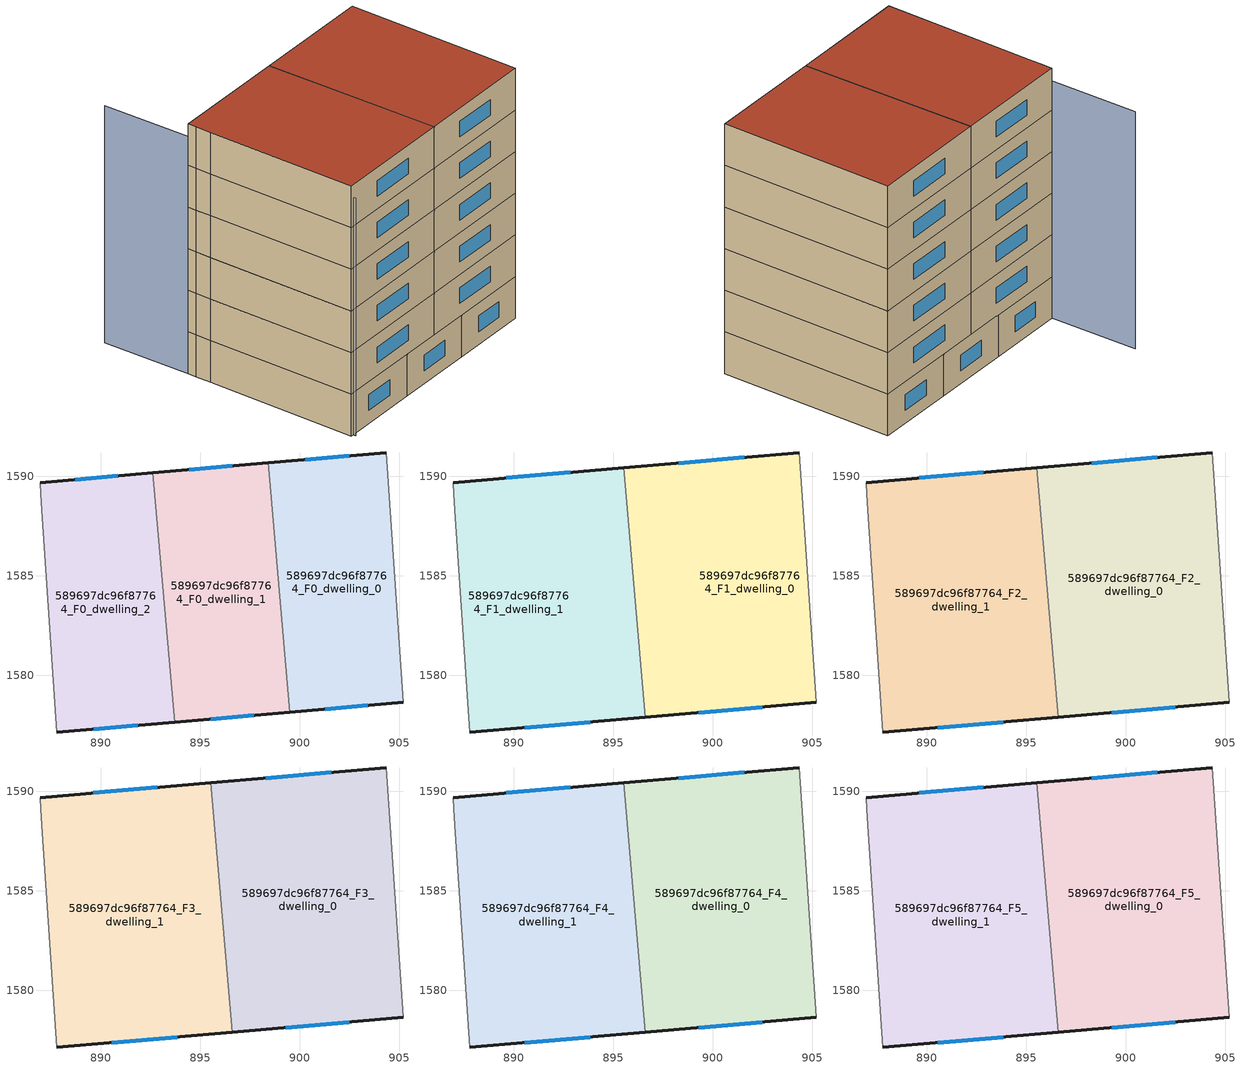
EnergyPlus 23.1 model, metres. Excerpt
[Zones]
589697dc96f87764_F0_dwelling_0
 floor ground (EU_floor_Construction): 904.33,1591.19 905.18,1578.64 899.5,1578.14 898.41,1590.68 z0
 wall outside (EU_wall_Construction): 904.33,1591.19 898.41,1590.68 / 899.5,1578.14 905.18,1578.64 z0:3
 wall adiabatic (EU_wall_Construction): 905.18,1578.64 904.33,1591.19 z0:3
 wall to 589697dc96f87764_F0_dwelling_1 (EU_wall_Construction): 898.41,1590.68 899.5,1578.14 z0:3
 window (EU_Window_Construction): 902.47,1591.03 900.27,1590.84 / 901.28,1578.3 903.4,1578.48 z0.94:2.06
589697dc96f87764_F0_dwelling_1
 floor ground (EU_floor_Construction): 898.41,1590.68 899.5,1578.14 893.7,1577.64 892.61,1590.17 z0
 wall outside (EU_wall_Construction): 898.41,1590.68 892.61,1590.17 / 893.7,1577.64 899.5,1578.14 z0:3
 wall to 589697dc96f87764_F0_dwelling_2 (EU_wall_Construction): 892.61,1590.17 893.7,1577.64 z0:3
 window (EU_Window_Construction): 896.59,1590.52 894.43,1590.33 / 895.52,1577.8 897.68,1577.99 z0.94:2.06
589697dc96f87764_F0_dwelling_2
 floor ground (EU_floor_Construction): 892.61,1590.17 893.7,1577.64 887.79,1577.13 887.05,1587.91 886.98,1589.09 886.94,1589.68 z0
 wall outside (EU_wall_Construction): 892.61,1590.17 886.94,1589.68 / 887.79,1577.13 893.7,1577.64 z0:3
 wall adiabatic (EU_wall_Construction): 886.94,1589.68 886.98,1589.09 887.05,1587.91 887.79,1577.13 z0:3
 window (EU_Window_Construction): 890.83,1590.02 888.72,1589.84 / 889.64,1577.29 891.85,1577.48 z0.94:2.06
589697dc96f87764_F1_dwelling_0
 floor to 589697dc96f87764_F0_dwelling_0 (EU_floor_Construction): 904.33,1591.19 905.18,1578.64 899.5,1578.15 898.41,1590.68 z3
 floor to 589697dc96f87764_F0_dwelling_1 (EU_floor_Construction): 898.41,1590.68 899.5,1578.15 896.6,1577.89 895.51,1590.43 z3
 wall outside (EU_wall_Construction): 904.33,1591.19 895.51,1590.43 / 896.6,1577.89 905.18,1578.64 z3:6
 wall adiabatic (EU_wall_Construction): 905.18,1578.64 904.33,1591.19 z3:6
 wall to 589697dc96f87764_F1_dwelling_1 (EU_wall_Construction): 895.51,1590.43 896.6,1577.89 z3:6
 window (EU_Window_Construction): 901.56,1590.95 898.28,1590.67 / 899.29,1578.13 902.49,1578.41 z3.94:5.06
589697dc96f87764_F1_dwelling_1
 floor to 589697dc96f87764_F0_dwelling_1 (EU_floor_Construction): 895.51,1590.43 896.6,1577.89 893.7,1577.64 892.61,1590.17 z3
 floor to 589697dc96f87764_F0_dwelling_2 (EU_floor_Construction): 892.61,1590.17 893.7,1577.64 887.79,1577.13 887.05,1587.91 886.98,1589.09 886.94,1589.68 z3
 wall outside (EU_wall_Construction): 895.51,1590.43 886.94,1589.68 / 887.79,1577.13 896.6,1577.89 z3:6
 wall adiabatic (EU_wall_Construction): 886.94,1589.68 886.98,1589.09 887.05,1587.91 887.79,1577.13 z3:6
 window (EU_Window_Construction): 892.82,1590.19 889.63,1589.91 / 890.55,1577.37 893.84,1577.65 z3.94:5.06
589697dc96f87764_F2_dwelling_0
 floor to 589697dc96f87764_F1_dwelling_0 (EU_floor_Construction): 904.33,1591.19 905.18,1578.64 896.6,1577.89 895.51,1590.43 z6
 wall outside (EU_wall_Construction): 904.33,1591.19 895.51,1590.43 / 896.6,1577.89 905.18,1578.64 z6:9
 wall adiabatic (EU_wall_Construction): 905.18,1578.64 904.33,1591.19 z6:9
 wall to 589697dc96f87764_F2_dwelling_1 (EU_wall_Construction): 895.51,1590.43 896.6,1577.89 z6:9
 window (EU_Window_Construction): 901.56,1590.95 898.28,1590.67 / 899.29,1578.13 902.49,1578.41 z6.94:8.06
589697dc96f87764_F2_dwelling_1
 floor to 589697dc96f87764_F1_dwelling_1 (EU_floor_Construction): 895.51,1590.43 896.6,1577.89 887.79,1577.13 887.05,1587.91 886.98,1589.09 886.94,1589.68 z6
 wall outside (EU_wall_Construction): 895.51,1590.43 886.94,1589.68 / 887.79,1577.13 896.6,1577.89 z6:9
 wall adiabatic (EU_wall_Construction): 886.94,1589.68 886.98,1589.09 887.05,1587.91 887.79,1577.13 z6:9
 window (EU_Window_Construction): 892.82,1590.19 889.63,1589.91 / 890.55,1577.37 893.84,1577.65 z6.94:8.06
589697dc96f87764_F3_dwelling_0
 floor to 589697dc96f87764_F2_dwelling_0 (EU_floor_Construction): 904.33,1591.19 905.18,1578.64 896.6,1577.89 895.51,1590.43 z9
 wall outside (EU_wall_Construction): 904.33,1591.19 895.51,1590.43 / 896.6,1577.89 905.18,1578.64 z9:12
 wall adiabatic (EU_wall_Construction): 905.18,1578.64 904.33,1591.19 z9:12
 wall to 589697dc96f87764_F3_dwelling_1 (EU_wall_Construction): 895.51,1590.43 896.6,1577.89 z9:12
 window (EU_Window_Construction): 901.56,1590.95 898.28,1590.67 / 899.29,1578.13 902.49,1578.41 z9.94:11.06
589697dc96f87764_F3_dwelling_1
 floor to 589697dc96f87764_F2_dwelling_1 (EU_floor_Construction): 895.51,1590.43 896.6,1577.89 887.79,1577.13 887.05,1587.91 886.98,1589.09 886.94,1589.68 z9
 wall outside (EU_wall_Construction): 895.51,1590.43 886.94,1589.68 / 887.79,1577.13 896.6,1577.89 z9:12
 wall adiabatic (EU_wall_Construction): 886.94,1589.68 886.98,1589.09 887.05,1587.91 887.79,1577.13 z9:12
 window (EU_Window_Construction): 892.82,1590.19 889.63,1589.91 / 890.55,1577.37 893.84,1577.65 z9.94:11.06
589697dc96f87764_F4_dwelling_0
 floor to 589697dc96f87764_F3_dwelling_0 (EU_floor_Construction): 904.33,1591.19 905.18,1578.64 896.6,1577.89 895.51,1590.43 z12
 wall outside (EU_wall_Construction): 904.33,1591.19 895.51,1590.43 / 896.6,1577.89 905.18,1578.64 z12:15
 wall adiabatic (EU_wall_Construction): 905.18,1578.64 904.33,1591.19 z12:15
 wall to 589697dc96f87764_F4_dwelling_1 (EU_wall_Construction): 895.51,1590.43 896.6,1577.89 z12:15
 window (EU_Window_Construction): 901.56,1590.95 898.28,1590.67 / 899.29,1578.13 902.49,1578.41 z12.94:14.06
589697dc96f87764_F4_dwelling_1
 floor to 589697dc96f87764_F3_dwelling_1 (EU_floor_Construction): 895.51,1590.43 896.6,1577.89 887.79,1577.13 887.05,1587.91 886.98,1589.09 886.94,1589.68 z12
 wall outside (EU_wall_Construction): 895.51,1590.43 886.94,1589.68 / 887.79,1577.13 896.6,1577.89 z12:15
 wall adiabatic (EU_wall_Construction): 886.94,1589.68 886.98,1589.09 887.05,1587.91 887.79,1577.13 z12:15
 window (EU_Window_Construction): 892.82,1590.19 889.63,1589.91 / 890.55,1577.37 893.84,1577.65 z12.94:14.06
589697dc96f87764_F5_dwelling_0
 floor to 589697dc96f87764_F4_dwelling_0 (EU_floor_Construction): 904.33,1591.19 905.18,1578.64 896.6,1577.89 895.51,1590.43 z15
 wall outside (EU_wall_Construction): 904.33,1591.19 895.51,1590.43 / 896.6,1577.89 905.18,1578.64 z15:18
 wall adiabatic (EU_wall_Construction): 905.18,1578.64 904.33,1591.19 z15:18
 wall to 589697dc96f87764_F5_dwelling_1 (EU_wall_Construction): 895.51,1590.43 896.6,1577.89 z15:18
 window (EU_Window_Construction): 901.56,1590.95 898.28,1590.67 / 899.29,1578.13 902.49,1578.41 z15.94:17.06
 roof outside (EU_roof_Construction): 905.18,1578.64 904.33,1591.19 895.51,1590.43 896.6,1577.89 z18
589697dc96f87764_F5_dwelling_1
 floor to 589697dc96f87764_F4_dwelling_1 (EU_floor_Construction): 895.51,1590.43 896.6,1577.89 887.79,1577.13 887.05,1587.91 886.98,1589.09 886.94,1589.68 z15
 wall outside (EU_wall_Construction): 895.51,1590.43 886.94,1589.68 / 887.79,1577.13 896.6,1577.89 z15:18
 wall adiabatic (EU_wall_Construction): 886.94,1589.68 886.98,1589.09 887.05,1587.91 887.79,1577.13 z15:18
 window (EU_Window_Construction): 892.82,1590.19 889.63,1589.91 / 890.55,1577.37 893.84,1577.65 z15.94:17.06
 roof outside (EU_roof_Construction): 896.6,1577.89 895.51,1590.43 886.94,1589.68 886.98,1589.09 887.05,1587.91 887.79,1577.13 z18
shading: 886.39,1596.01 888.01,1576.95 z0:17.1
[Building]
EU S2 Campaign: North Axis=0; Terrain=City; Solar Distribution=FullExterior
[Site:Location]
Vienna: Latitude=48; Longitude=16.5; Time Zone=1; Elevation=183
[SizingPeriod:WeatherFileDays]
AnnualSizingPeriod: Begin Month=1; Begin Day of Month=1; End Month=12; End Day of Month=31; Day of Week for Start Day=Monday; Use Weather File Daylight Saving Period=No; Use Weather File Rain and Snow Indicators=No
[MATERIAL]
EU_InternalMass_Material: Roughness=MediumRough; Thickness=0.1; Conductivity=1; Density=1800; Specific Heat=900; Thermal Absorptance=0.9; Solar Absorptance=0.7; Visible Absorptance=0.7
[MATERIAL:NOMASS] Roughness=MediumRough; Thermal Absorptance=0.9; Solar Absorptance=0.7; Visible Absorptance=0.7
Name | Thermal Resistance
EU_wall_NoMass | 0.914258
EU_roof_NoMass | 0.954009
EU_floor_NoMass | 1.09711
[WINDOWMATERIAL:SIMPLEGLAZINGSYSTEM]
EU_Window_SimpleGlazing: UFactor=2.09642; Solar Heat Gain Coefficient=0.65; Visible Transmittance=0.65
[CONSTRUCTION]
EU_wall_Construction: EU_wall_NoMass
EU_roof_Construction: EU_roof_NoMass
EU_floor_Construction: EU_floor_NoMass
EU_Window_Construction: EU_Window_SimpleGlazing
EU_InternalMass_Construction: EU_InternalMass_Material
[ZONE] Type=1; Multiplier=1; Ceiling Height=autocalculate; Floor Area=autocalculate; Part of Total Floor Area=Yes
Name | Volume
589697dc96f87764_F0_dwelling_0 | 219.641
589697dc96f87764_F1_dwelling_0 | 329.457
589697dc96f87764_F2_dwelling_0; 589697dc96f87764_F3_dwelling_0; 589697dc96f87764_F4_dwelling_0; 589697dc96f87764_F5_dwelling_0 | 329.458
589697dc96f87764_F0_dwelling_1 | 219.657
589697dc96f87764_F1_dwelling_1 | 329.451
589697dc96f87764_F2_dwelling_1; 589697dc96f87764_F3_dwelling_1; 589697dc96f87764_F4_dwelling_1; 589697dc96f87764_F5_dwelling_1 | 329.452
589697dc96f87764_F0_dwelling_2 | 219.627
[INTERNALMASS] Construction=EU_InternalMass_Construction
Name | Zone or ZoneList | Surface Area
589697dc96f87764_F0_dwelling_0_EU_InternalMass | 589697dc96f87764_F0_dwelling_0 | 73.2135
589697dc96f87764_F0_dwelling_1_EU_InternalMass | 589697dc96f87764_F0_dwelling_1 | 73.2191
589697dc96f87764_F0_dwelling_2_EU_InternalMass | 589697dc96f87764_F0_dwelling_2 | 73.2091
589697dc96f87764_F1_dwelling_0_EU_InternalMass | 589697dc96f87764_F1_dwelling_0 | 109.819
589697dc96f87764_F1_dwelling_1_EU_InternalMass | 589697dc96f87764_F1_dwelling_1 | 109.817
589697dc96f87764_F2_dwelling_0_EU_InternalMass | 589697dc96f87764_F2_dwelling_0 | 109.819
589697dc96f87764_F2_dwelling_1_EU_InternalMass | 589697dc96f87764_F2_dwelling_1 | 109.817
589697dc96f87764_F3_dwelling_0_EU_InternalMass | 589697dc96f87764_F3_dwelling_0 | 109.819
589697dc96f87764_F3_dwelling_1_EU_InternalMass | 589697dc96f87764_F3_dwelling_1 | 109.817
589697dc96f87764_F4_dwelling_0_EU_InternalMass | 589697dc96f87764_F4_dwelling_0 | 109.819
589697dc96f87764_F4_dwelling_1_EU_InternalMass | 589697dc96f87764_F4_dwelling_1 | 109.817
589697dc96f87764_F5_dwelling_0_EU_InternalMass | 589697dc96f87764_F5_dwelling_0 | 109.819
589697dc96f87764_F5_dwelling_1_EU_InternalMass | 589697dc96f87764_F5_dwelling_1 | 109.817
[OTHEREQUIPMENT] Fuel Type=Electricity; Design Level Calculation Method=Watts/Area; Power per Zone Floor Area=1; Fraction Latent=0; Fraction Radiant=0; Fraction Lost=0; Carbon Dioxide Generation Rate=0; EndUse Subcategory=EU_Step8_InternalGains
Name | Zone or ZoneList or Space or SpaceList | Schedule
EU_Step8_InternalGain_589697dc96f87764_F0_dwelling_0_f000 | 589697dc96f87764_F0_dwelling_0 | EU_Step8_GainSchedule_589697dc96f87764_F0_dwelling_0_f000
EU_Step8_InternalGain_589697dc96f87764_F0_dwelling_1_f000 | 589697dc96f87764_F0_dwelling_1 | EU_Step8_GainSchedule_589697dc96f87764_F0_dwelling_1_f000
EU_Step8_InternalGain_589697dc96f87764_F0_dwelling_2_f000 | 589697dc96f87764_F0_dwelling_2 | EU_Step8_GainSchedule_589697dc96f87764_F0_dwelling_2_f000
EU_Step8_InternalGain_589697dc96f87764_F1_dwelling_0_f000 | 589697dc96f87764_F1_dwelling_0 | EU_Step8_GainSchedule_589697dc96f87764_F1_dwelling_0_f000
EU_Step8_InternalGain_589697dc96f87764_F1_dwelling_1_f000 | 589697dc96f87764_F1_dwelling_1 | EU_Step8_GainSchedule_589697dc96f87764_F1_dwelling_1_f000
EU_Step8_InternalGain_589697dc96f87764_F2_dwelling_0_f000 | 589697dc96f87764_F2_dwelling_0 | EU_Step8_GainSchedule_589697dc96f87764_F2_dwelling_0_f000
EU_Step8_InternalGain_589697dc96f87764_F2_dwelling_1_f000 | 589697dc96f87764_F2_dwelling_1 | EU_Step8_GainSchedule_589697dc96f87764_F2_dwelling_1_f000
EU_Step8_InternalGain_589697dc96f87764_F3_dwelling_0_f000 | 589697dc96f87764_F3_dwelling_0 | EU_Step8_GainSchedule_589697dc96f87764_F3_dwelling_0_f000
EU_Step8_InternalGain_589697dc96f87764_F3_dwelling_1_f000 | 589697dc96f87764_F3_dwelling_1 | EU_Step8_GainSchedule_589697dc96f87764_F3_dwelling_1_f000
EU_Step8_InternalGain_589697dc96f87764_F4_dwelling_0_f000 | 589697dc96f87764_F4_dwelling_0 | EU_Step8_GainSchedule_589697dc96f87764_F4_dwelling_0_f000
EU_Step8_InternalGain_589697dc96f87764_F4_dwelling_1_f000 | 589697dc96f87764_F4_dwelling_1 | EU_Step8_GainSchedule_589697dc96f87764_F4_dwelling_1_f000
EU_Step8_InternalGain_589697dc96f87764_F5_dwelling_0_f000 | 589697dc96f87764_F5_dwelling_0 | EU_Step8_GainSchedule_589697dc96f87764_F5_dwelling_0_f000
EU_Step8_InternalGain_589697dc96f87764_F5_dwelling_1_f000 | 589697dc96f87764_F5_dwelling_1 | EU_Step8_GainSchedule_589697dc96f87764_F5_dwelling_1_f000
[ZONEVENTILATION:DESIGNFLOWRATE] Schedule=EU_AlwaysOn; Design Flow Rate Calculation Method=AirChanges/Hour; Air Changes per Hour=0.546891; Ventilation Type=Natural; Fan Pressure Rise=0; Fan Total Efficiency=1; Constant Term Coefficient=1; Temperature Term Coefficient=0; Velocity Term Coefficient=0; Velocity Squared Term Coefficient=0; Minimum Indoor Temperature=-100; Maximum Indoor Temperature=100; Delta Temperature=-100; Minimum Outdoor Temperature=-100; Maximum Outdoor Temperature=100; Maximum Wind Speed=40
Name | Zone or ZoneList or Space or SpaceList
EU_ConstantAir_589697dc96f87764_F0_dwelling_0 | 589697dc96f87764_F0_dwelling_0
EU_ConstantAir_589697dc96f87764_F0_dwelling_1 | 589697dc96f87764_F0_dwelling_1
EU_ConstantAir_589697dc96f87764_F0_dwelling_2 | 589697dc96f87764_F0_dwelling_2
EU_ConstantAir_589697dc96f87764_F1_dwelling_0 | 589697dc96f87764_F1_dwelling_0
EU_ConstantAir_589697dc96f87764_F1_dwelling_1 | 589697dc96f87764_F1_dwelling_1
EU_ConstantAir_589697dc96f87764_F2_dwelling_0 | 589697dc96f87764_F2_dwelling_0
EU_ConstantAir_589697dc96f87764_F2_dwelling_1 | 589697dc96f87764_F2_dwelling_1
EU_ConstantAir_589697dc96f87764_F3_dwelling_0 | 589697dc96f87764_F3_dwelling_0
EU_ConstantAir_589697dc96f87764_F3_dwelling_1 | 589697dc96f87764_F3_dwelling_1
EU_ConstantAir_589697dc96f87764_F4_dwelling_0 | 589697dc96f87764_F4_dwelling_0
EU_ConstantAir_589697dc96f87764_F4_dwelling_1 | 589697dc96f87764_F4_dwelling_1
EU_ConstantAir_589697dc96f87764_F5_dwelling_0 | 589697dc96f87764_F5_dwelling_0
EU_ConstantAir_589697dc96f87764_F5_dwelling_1 | 589697dc96f87764_F5_dwelling_1
[HVACTEMPLATE:THERMOSTAT] Constant Heating Setpoint=20; Constant Cooling Setpoint=50
EU_HeatOnly_589697dc96f87764_F0_dwelling_0; EU_HeatOnly_589697dc96f87764_F0_dwelling_1; EU_HeatOnly_589697dc96f87764_F0_dwelling_2; EU_HeatOnly_589697dc96f87764_F1_dwelling_0; EU_HeatOnly_589697dc96f87764_F1_dwelling_1; EU_HeatOnly_589697dc96f87764_F2_dwelling_0; EU_HeatOnly_589697dc96f87764_F2_dwelling_1; EU_HeatOnly_589697dc96f87764_F3_dwelling_0; EU_HeatOnly_589697dc96f87764_F3_dwelling_1; EU_HeatOnly_589697dc96f87764_F4_dwelling_0; EU_HeatOnly_589697dc96f87764_F4_dwelling_1; EU_HeatOnly_589697dc96f87764_F5_dwelling_0; EU_HeatOnly_589697dc96f87764_F5_dwelling_1
[HVACTEMPLATE:ZONE:IDEALLOADSAIRSYSTEM] System Availability Schedule=EU_AlwaysOn; Maximum Heating Supply Air Temperature=50; Minimum Cooling Supply Air Temperature=13; Maximum Heating Supply Air Humidity Ratio=0.0156; Minimum Cooling Supply Air Humidity Ratio=0.0077; Heating Limit=NoLimit; Cooling Limit=NoLimit; Heating Availability Schedule=EU_AlwaysOn; Cooling Availability Schedule=EU_CoolingOff; Dehumidification Control Type=ConstantSensibleHeatRatio; Cooling Sensible Heat Ratio=0.7; Dehumidification Setpoint=60; Humidification Control Type=None; Humidification Setpoint=30; Outdoor Air Method=None; Outdoor Air Flow Rate per Person=0.00944; Outdoor Air Flow Rate per Zone Floor Area=0; Outdoor Air Flow Rate per Zone=0; Demand Controlled Ventilation Type=None; Outdoor Air Economizer Type=NoEconomizer; Heat Recovery Type=None; Sensible Heat Recovery Effectiveness=0.7; Latent Heat Recovery Effectiveness=0.65
Name | Template Thermostat
589697dc96f87764_F0_dwelling_0 | EU_HeatOnly_589697dc96f87764_F0_dwelling_0
589697dc96f87764_F0_dwelling_1 | EU_HeatOnly_589697dc96f87764_F0_dwelling_1
589697dc96f87764_F0_dwelling_2 | EU_HeatOnly_589697dc96f87764_F0_dwelling_2
589697dc96f87764_F1_dwelling_0 | EU_HeatOnly_589697dc96f87764_F1_dwelling_0
589697dc96f87764_F1_dwelling_1 | EU_HeatOnly_589697dc96f87764_F1_dwelling_1
589697dc96f87764_F2_dwelling_0 | EU_HeatOnly_589697dc96f87764_F2_dwelling_0
589697dc96f87764_F2_dwelling_1 | EU_HeatOnly_589697dc96f87764_F2_dwelling_1
589697dc96f87764_F3_dwelling_0 | EU_HeatOnly_589697dc96f87764_F3_dwelling_0
589697dc96f87764_F3_dwelling_1 | EU_HeatOnly_589697dc96f87764_F3_dwelling_1
589697dc96f87764_F4_dwelling_0 | EU_HeatOnly_589697dc96f87764_F4_dwelling_0
589697dc96f87764_F4_dwelling_1 | EU_HeatOnly_589697dc96f87764_F4_dwelling_1
589697dc96f87764_F5_dwelling_0 | EU_HeatOnly_589697dc96f87764_F5_dwelling_0
589697dc96f87764_F5_dwelling_1 | EU_HeatOnly_589697dc96f87764_F5_dwelling_1
[SIZING:ZONE] Zone Cooling Design Supply Air Temperature Input Method=SupplyAirTemperature; Zone Cooling Design Supply Air Temperature=13; Zone Heating Design Supply Air Temperature Input Method=SupplyAirTemperature; Zone Heating Design Supply Air Temperature=50; Zone Cooling Design Supply Air Humidity Ratio=0.008; Zone Heating Design Supply Air Humidity Ratio=0.008; Cooling Design Air Flow Method=DesignDay; Cooling Design Air Flow Rate=0; Cooling Minimum Air Flow per Zone Floor Area=0.000762; Cooling Minimum Air Flow=0; Cooling Minimum Air Flow Fraction=0.2; Heating Design Air Flow Method=DesignDay; Heating Design Air Flow Rate=0; Heating Maximum Air Flow per Zone Floor Area=0.002032; Heating Maximum Air Flow=0.141576; Heating Maximum Air Flow Fraction=0.3; Account for Dedicated Outdoor Air System=No; Dedicated Outdoor Air System Control Strategy=NeutralSupplyAir; Dedicated Outdoor Air Low Setpoint Temperature for Design=autosize; Dedicated Outdoor Air High Setpoint Temperature for Design=autosize; Zone Load Sizing Method=Sensible Load Only No Latent Load; Zone Latent Cooling Design Supply Air Humidity Ratio Input Method=HumidityRatioDifference; Zone Cooling Design Supply Air Humidity Ratio Difference=0.005; Zone Latent Heating Design Supply Air Humidity Ratio Input Method=HumidityRatioDifference; Zone Humidification Design Supply Air Humidity Ratio Difference=0.005
589697dc96f87764_F0_dwelling_0; 589697dc96f87764_F0_dwelling_1; 589697dc96f87764_F0_dwelling_2; 589697dc96f87764_F1_dwelling_0; 589697dc96f87764_F1_dwelling_1; 589697dc96f87764_F2_dwelling_0; 589697dc96f87764_F2_dwelling_1; 589697dc96f87764_F3_dwelling_0; 589697dc96f87764_F3_dwelling_1; 589697dc96f87764_F4_dwelling_0; 589697dc96f87764_F4_dwelling_1; 589697dc96f87764_F5_dwelling_0; 589697dc96f87764_F5_dwelling_1
[SCHEDULE:CONSTANT]
Name | Hourly Value
EU_AlwaysOn | 1
EU_CoolingOff | 0
[SCHEDULE:FILE] Column Number=1; Rows to Skip at Top=0; Number of Hours of Data=8760; Column Separator=Comma; Interpolate to Timestep=No; Minutes per Item=60; Adjust Schedule for Daylight Savings=Yes
Name | File
EU_Step8_GainSchedule_589697dc96f87764_F0_dwelling_0_f000 | ../../schedules/589697dc96f87764/589697dc96f87764_F0_dwelling_0_f000_gain.csv
EU_Step8_GainSchedule_589697dc96f87764_F0_dwelling_1_f000 | ../../schedules/589697dc96f87764/589697dc96f87764_F0_dwelling_1_f000_gain.csv
EU_Step8_GainSchedule_589697dc96f87764_F0_dwelling_2_f000 | ../../schedules/589697dc96f87764/589697dc96f87764_F0_dwelling_2_f000_gain.csv
EU_Step8_GainSchedule_589697dc96f87764_F1_dwelling_0_f000 | ../../schedules/589697dc96f87764/589697dc96f87764_F1_dwelling_0_f000_gain.csv
EU_Step8_GainSchedule_589697dc96f87764_F1_dwelling_1_f000 | ../../schedules/589697dc96f87764/589697dc96f87764_F1_dwelling_1_f000_gain.csv
EU_Step8_GainSchedule_589697dc96f87764_F2_dwelling_0_f000 | ../../schedules/589697dc96f87764/589697dc96f87764_F2_dwelling_0_f000_gain.csv
EU_Step8_GainSchedule_589697dc96f87764_F2_dwelling_1_f000 | ../../schedules/589697dc96f87764/589697dc96f87764_F2_dwelling_1_f000_gain.csv
EU_Step8_GainSchedule_589697dc96f87764_F3_dwelling_0_f000 | ../../schedules/589697dc96f87764/589697dc96f87764_F3_dwelling_0_f000_gain.csv
EU_Step8_GainSchedule_589697dc96f87764_F3_dwelling_1_f000 | ../../schedules/589697dc96f87764/589697dc96f87764_F3_dwelling_1_f000_gain.csv
EU_Step8_GainSchedule_589697dc96f87764_F4_dwelling_0_f000 | ../../schedules/589697dc96f87764/589697dc96f87764_F4_dwelling_0_f000_gain.csv
EU_Step8_GainSchedule_589697dc96f87764_F4_dwelling_1_f000 | ../../schedules/589697dc96f87764/589697dc96f87764_F4_dwelling_1_f000_gain.csv
EU_Step8_GainSchedule_589697dc96f87764_F5_dwelling_0_f000 | ../../schedules/589697dc96f87764/589697dc96f87764_F5_dwelling_0_f000_gain.csv
EU_Step8_GainSchedule_589697dc96f87764_F5_dwelling_1_f000 | ../../schedules/589697dc96f87764/589697dc96f87764_F5_dwelling_1_f000_gain.csv
